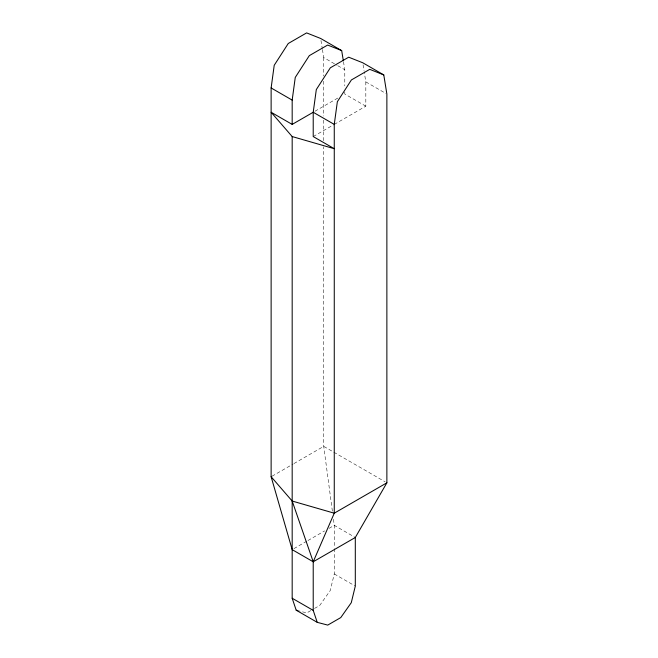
<?xml version="1.0" encoding="UTF-8"?>
<svg xmlns="http://www.w3.org/2000/svg" width="658" height="658" viewBox="0 0 658 658"><rect width="100%" height="100%" fill="white"/><g stroke="black" fill="none" stroke-linecap="round" stroke-linejoin="round"><path stroke-width="0.49" stroke-dasharray="3.29 2.47" d="M334.264 548.624L334.264 573.94L330.242 590.539L319.722 605.442L314.031 608.724M314.968 111.243L338.648 97.573M313.216 136.56L333.384 124.913M334.264 124.403L365.823 106.185L365.823 81.888L364.203 71.821M272.009 476.236L293.049 464.087M293.929 463.577L323.736 446.371L385.094 481.788M293.929 548.624L307.08 541.032M307.96 540.522L324.616 530.907M329 528.374L334.264 525.339L355.304 537.487M310.782 610.608L306.718 612.952L299.061 610.953M322.436 49.539L323.736 57.583L336.888 65.175M337.768 65.685L344.784 69.732L344.784 85.935M365.823 81.888L385.991 93.526M365.823 106.185L344.784 94.036L344.784 92.005M334.264 573.94L355.304 586.089M363.06 64.78L364.038 70.817M343.484 61.688L344.784 69.732M320.972 40.483L322.272 48.528M332.372 511.167L323.736 446.371L323.736 146.833M333.45 519.269L334.264 525.339L334.264 547.612M323.736 57.583L323.736 76.048M323.736 81.181L323.736 116.055M323.736 120.159L323.736 140.68"/><path stroke-width="0.99" d="M355.304 537.487L355.304 586.089L351.282 602.687L340.762 617.591L327.758 625.1L317.238 622.345L313.216 610.385L313.216 561.784L334.264 513.191L334.264 124.403L313.216 112.255L292.177 124.403L271.129 112.255L292.177 136.56L334.264 148.708L313.216 136.56L313.216 112.255L316.309 89.57L330.341 67.799L348.699 57.197L362.739 62.765L383.779 74.922L386.871 94.036L386.871 482.816L355.304 537.487L313.216 561.784L292.177 549.636L271.129 476.737L271.129 87.958L274.221 65.274L288.253 43.502L306.612 32.9L320.652 38.468L341.691 50.617L343.32 60.684M292.177 124.403L292.177 100.106L295.261 77.422L309.301 55.65L327.659 45.048L341.691 50.617M334.264 124.403L337.348 101.727L351.388 79.947L369.747 69.345L383.779 74.922M386.871 482.816L334.264 513.191L292.177 501.042L271.129 476.737M292.177 136.56L292.177 598.237L296.19 610.196L298.107 610.698M271.129 87.958L292.177 100.106M292.177 598.237L313.216 610.385M296.19 610.196L317.238 622.345M292.177 501.042L313.216 561.784"/></g></svg>
